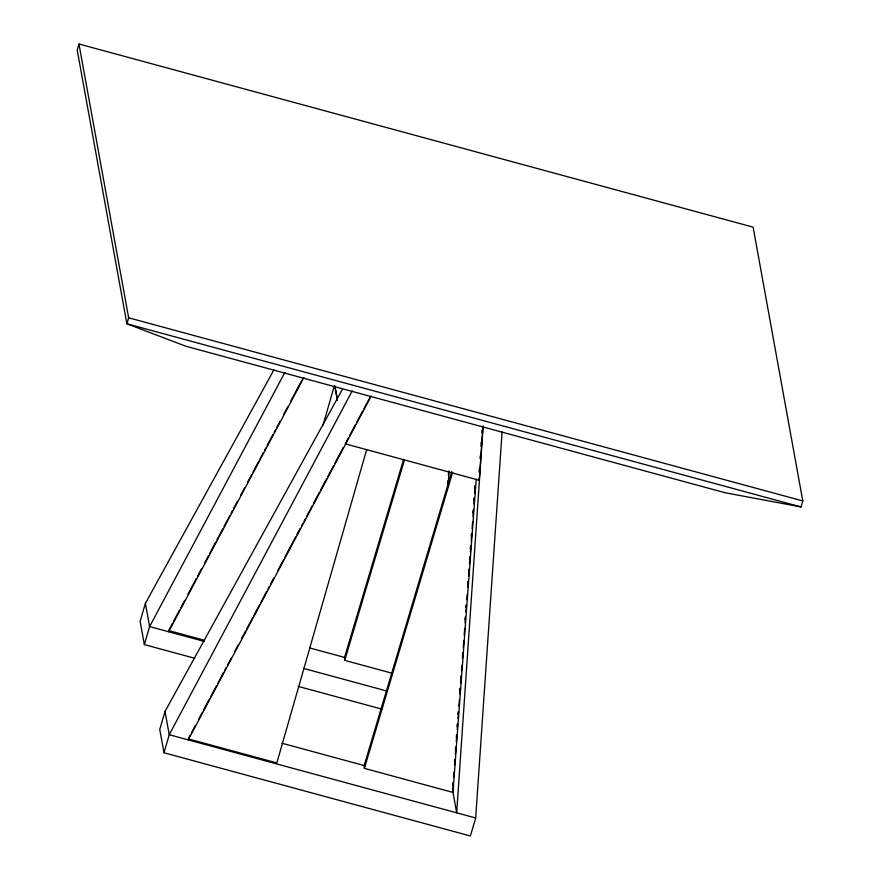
<?xml version="1.0" encoding="UTF-8"?>
<svg xmlns="http://www.w3.org/2000/svg" width="880" height="880" viewBox="0 0 880 880"><rect width="100%" height="100%" fill="white"/><g stroke="black" fill="none" stroke-linecap="round" stroke-linejoin="round"><path stroke-width="1.32" d="M479.116 472.274L479.402 468.182M480.051 458.623L480.238 455.895M480.898 446.336L481.173 442.233M481.833 432.674L482.02 429.946M348.436 437.789L345.213 443.839L479.237 480.249L482.977 425.843M483.098 426.778L456.676 812.823L452.98 792.429L453.233 782.892M342.54 389.07L165.022 711.458L159.753 729.476L163.977 752.752L470.404 836L475.673 817.982L502.095 431.937M447.766 483.483L447.975 480.744M448.382 475.277L448.679 471.174M448.019 486.178L449.13 471.141M452.76 785.444L452.969 782.705M454.487 762.168L454.685 759.44M455.4 749.848L455.609 747.12M456.313 737.528L456.522 734.789M457.127 726.583L457.336 723.844M458.04 714.263L458.249 711.524M459.767 690.987L459.976 688.248M460.68 678.667L460.889 675.928M462.407 655.391L462.616 652.652M465.047 619.806L465.256 617.067M465.96 607.486L466.169 604.747M467.687 584.21L467.896 581.471M468.6 571.89L468.809 569.151M469.524 559.57L469.722 556.831M470.327 548.614L470.536 545.875M471.251 536.294L471.449 533.555M472.967 513.018L473.176 510.29M473.891 500.698L474.089 497.97M474.804 488.378L475.002 485.639M453.64 777.425L454.047 771.958M454.553 765.116L454.96 759.649M455.367 754.182L455.873 747.351M456.28 741.873L456.786 735.042M457.193 729.575L457.6 724.097M458.007 718.63L458.513 711.799M458.92 706.332L459.426 699.49M459.833 694.023L460.24 688.556M460.636 683.078L461.153 676.247M461.549 670.78L461.956 665.313M462.462 658.471L462.869 653.004M463.276 647.537L463.782 640.695M464.189 635.228L464.695 628.386M465.102 622.919L465.509 617.452M465.916 611.985L466.422 605.143M466.829 599.676L467.236 594.209M467.742 587.367L468.149 581.9M468.556 576.433L469.062 569.602M469.469 564.124L469.975 557.293M470.382 551.826L470.789 546.348M471.196 540.881L471.702 534.05M472.109 528.583L472.615 521.741M473.022 516.274L473.528 509.432M473.935 503.965L474.331 498.498M474.738 493.031L475.244 486.189M476.212 479.314L452.98 792.429L364.375 768.361L364.133 765.666L451.803 471.669M322.927 425.59L334.246 386.111M366.663 449.658L276.826 762.927L188.221 738.859M78.969 44L77.209 50.006L126.885 323.785L185.944 346.258L725.263 492.778L801.031 506.946L802.791 500.94L753.115 227.15L78.969 44L128.634 317.779L126.885 323.785L801.031 506.946M273.9 369.941L145.398 603.317L140.129 621.324L144.353 644.6L194.766 658.295M144.353 644.6L149.622 626.582L284.889 372.383M163.977 752.752L169.246 734.734L352.176 390.951M403.557 459.481L344.465 657.668L344.707 660.363L404.36 460.339M364.375 768.361L452.628 472.417M172.502 623.293L168.641 630.553L204.347 640.255M173.789 620.873L179.586 609.994M180.873 607.574L184.734 600.325M187.946 594.275L196.317 578.556M197.604 576.136L201.454 568.887M204.677 562.837L208.538 555.588M209.825 553.168L215.611 542.289M216.898 539.869L222.695 528.99M223.982 526.57L229.768 515.68M231.055 513.271L232.342 510.851M233.629 508.431L237.49 501.171M240.702 495.132L244.563 487.872M247.786 481.833L251.647 474.573M252.934 472.153L258.72 461.274M260.007 458.854L263.23 452.815M264.517 450.395L265.793 447.975M267.08 445.555L272.877 434.676M274.164 432.256L275.451 429.836M276.738 427.416L279.95 421.377M283.811 414.117L287.672 406.868M290.895 400.818L301.829 380.259M168.619 631.741L303.886 377.542M188.87 737.649L190.157 735.229M191.433 732.809L195.294 725.56M198.517 719.51L202.378 712.261M203.665 709.841L209.451 698.962M210.738 696.542L216.535 685.663M217.822 683.243L223.608 672.353M224.895 669.944L226.182 667.524M227.469 665.104L231.33 657.844M234.542 651.805L238.403 644.545M241.626 638.506L245.487 631.246M246.774 628.826L252.56 617.947M253.847 615.527L259.633 604.648M260.92 602.228L266.717 591.349M268.004 588.929L269.291 586.509M270.578 584.089L273.79 578.05M277.651 570.79L283.448 559.911M284.735 557.491L295.669 536.932M296.956 534.523L300.168 528.473M301.455 526.053L302.742 523.633M304.029 521.224L305.316 518.804M306.603 516.384L312.4 505.505M313.687 503.085L319.473 492.195M320.76 489.786L326.546 478.896M327.833 476.487L333.63 465.597M334.917 463.177L343.277 447.458M188.243 739.893L371.173 396.11M349.723 435.358L355.531 424.468M356.829 422.048L362.626 411.158M363.924 408.738L370.37 396.638M128.634 317.779L802.791 500.94M309.98 648.021L345.708 657.734M346.027 660.726L392.315 673.299M204.325 641.443L149.622 626.582L145.398 603.317M303.501 668.393L386.804 691.02M298.232 686.4L381.81 709.104M281.875 743.204L365.178 765.842M475.673 817.982L169.246 734.734L165.022 711.458M478.654 479.105L479.237 480.249M335.005 386.441L337.436 399.828M334.697 385.462L337.392 400.312"/></g></svg>
